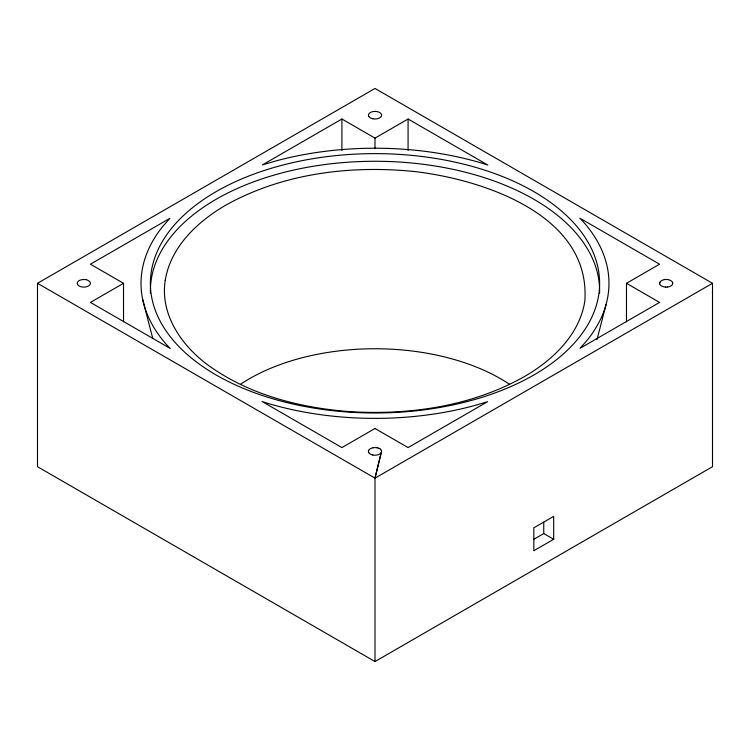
<?xml version="1.0" encoding="UTF-8"?>
<svg xmlns="http://www.w3.org/2000/svg" width="750" height="750" viewBox="0 0 750 750"><rect width="100%" height="100%" fill="white"/><g stroke="black" fill="none" stroke-linecap="round" stroke-linejoin="round"><path stroke-width="1.12" d="M375 661.547L37.5 466.697L37.5 283.303L375 88.453L712.5 283.303L712.5 466.697L375 661.547L375 478.153L381.469 452.006A6.562 3.788 0 0 0 381.506 450.947A6.675 3.853 0 0 0 381.197 450.178M37.5 283.303L375 478.153L381.112 452.766M597.028 339.544L606.084 304.434M659.709 282.712L659.916 282.197M341.916 119.016L262.425 164.906L276.122 160.875A233.972 135.084 0 0 1 481.219 162.938L487.856 165.066L408.084 119.016L375 138.122L341.916 119.016L341.916 150.534M123.525 283.303L90.441 302.409L170.213 348.459L166.528 344.625A233.972 135.084 0 0 1 162.947 226.209L169.931 218.306L90.441 264.197L123.525 283.303L123.525 321.825M626.475 283.303L659.559 264.197L579.788 218.147L583.472 221.981A233.972 135.084 0 0 1 587.044 340.387L580.069 348.3L659.559 302.409L626.475 283.303L626.475 321.825M375 478.153L712.5 283.303M533.822 539.288L543.75 533.559L553.678 539.288L553.678 516.366L533.822 527.831L533.822 550.753L553.678 539.288M373.087 447.797L373.978 447.675A6.562 3.788 0 0 1 375.778 447.647A6.675 3.853 0 0 1 377.137 447.834M82.8 279.562L81.909 279.684A6.562 3.788 0 0 0 77.531 282.197A6.675 3.853 0 0 0 77.353 282.684A6.562 3.788 0 0 0 77.287 283.762A6.675 3.853 0 0 0 77.625 284.531A6.647 3.844 0 0 0 78.459 285.469A6.562 3.788 0 0 0 81.656 286.884A6.666 3.844 0 0 0 82.978 287.053A6.562 3.788 0 0 0 84.375 287.081A6.666 3.844 0 0 0 85.744 286.922A6.562 3.788 0 0 0 90.084 284.409L90.291 283.894A6.562 3.788 0 0 0 90.328 282.844A6.675 3.853 0 0 0 90.019 282.075A6.562 3.788 0 0 0 85.959 279.722M667.2 287.034L668.091 286.922A6.534 3.769 0 0 0 672.441 284.409A6.666 3.844 0 0 0 672.647 283.894A6.534 3.769 0 0 0 672.675 282.844M142.772 299.766L152.691 338.212M543.75 522.094L543.75 533.559M408.084 119.016L408.084 150.534M375 138.122L375 148.622M372.881 118.753A6.534 3.769 0 0 1 368.85 116.428M377.175 111.619A6.666 3.844 0 0 0 375.844 111.441A6.534 3.769 0 0 0 374.456 111.441A6.666 3.844 0 0 0 373.087 111.581A6.534 3.769 0 0 0 368.775 114.094L368.531 114.6A6.534 3.769 0 0 0 368.541 115.65A6.675 3.853 0 0 0 368.803 116.428M377.128 111.619A6.647 3.844 0 0 1 378.375 111.956A6.534 3.769 0 0 1 381.188 113.963A6.666 3.844 0 0 1 381.506 114.703A6.534 3.769 0 0 1 381.525 115.519A6.666 3.844 0 0 1 381.262 116.297A6.534 3.769 0 0 1 376.931 118.8L376.022 118.931A6.534 3.769 0 0 1 374.231 118.941A6.675 3.853 0 0 1 372.863 118.772M667.219 287.025A6.534 3.769 0 0 1 665.4 287.044M659.719 283.762A6.534 3.769 0 0 1 659.747 282.712M659.953 282.197A6.534 3.769 0 0 1 664.284 279.703M665.625 279.544A6.534 3.769 0 0 1 666.994 279.562M668.334 279.741A6.534 3.769 0 0 1 671.55 281.147A6.647 3.844 0 0 1 672.375 282.075A6.666 3.844 0 0 1 672.675 282.816M380.934 453.019A6.562 3.788 0 0 1 376.903 455.034A6.666 3.844 0 0 1 375.572 455.184A6.562 3.788 0 0 1 374.184 455.175A6.666 3.844 0 0 1 372.825 454.988M369.6 453.581A6.562 3.788 0 0 0 371.606 454.669A6.647 3.844 0 0 0 372.872 454.988M368.466 451.875A6.562 3.788 0 0 1 368.438 451.078A6.666 3.844 0 0 1 368.738 450.309M368.7 450.3A6.562 3.788 0 0 1 373.059 447.787M377.128 447.825A6.562 3.788 0 0 1 378.741 448.303M380.372 449.241A6.562 3.788 0 0 1 381.188 450.169M82.781 279.553A6.562 3.788 0 0 1 84.609 279.544M665.381 287.053A6.675 3.853 0 0 1 664.041 286.875A6.534 3.769 0 0 1 660.028 284.541A6.675 3.853 0 0 1 659.672 283.762M664.256 279.544A6.675 3.853 0 0 1 665.606 279.394M667.022 279.403A6.675 3.853 0 0 1 668.362 279.581M369.581 453.553A6.647 3.844 0 0 1 368.756 452.616M378.853 448.209A6.647 3.844 0 0 1 380.494 449.156M84.619 279.422A6.666 3.844 0 0 1 85.95 279.6M240.797 384.066A177.816 102.666 0 0 1 509.653 384.366M150.422 293.203A224.606 129.675 0 0 1 375 161.269A224.606 129.675 0 0 1 599.578 293.203M368.803 452.644A6.675 3.853 0 0 1 368.494 451.875M165.225 280.35C159.666 315.863 183.459 348.253 211.359 367.453C251.691 395.503 300.9 407.841 349.341 411.609C409.425 415.378 472.078 406.35 524.953 376.256C552.891 360 579.384 334.772 584.775 301.537C591.469 215.109 483.206 179.644 415.181 171.609C350.887 164.944 283.181 173.212 226.106 204.975C197.756 221.353 170.709 246.628 165.225 280.35M375 428.484L341.916 447.591L262.144 401.531L268.781 403.659A233.972 135.084 0 0 0 473.878 405.722L487.575 401.7L408.084 447.591L375 428.484M259.312 394.462A224.606 129.675 0 0 0 599.578 285.562A224.606 129.675 0 0 0 266.109 169.884A224.606 129.675 0 0 0 259.312 394.462"/></g></svg>
